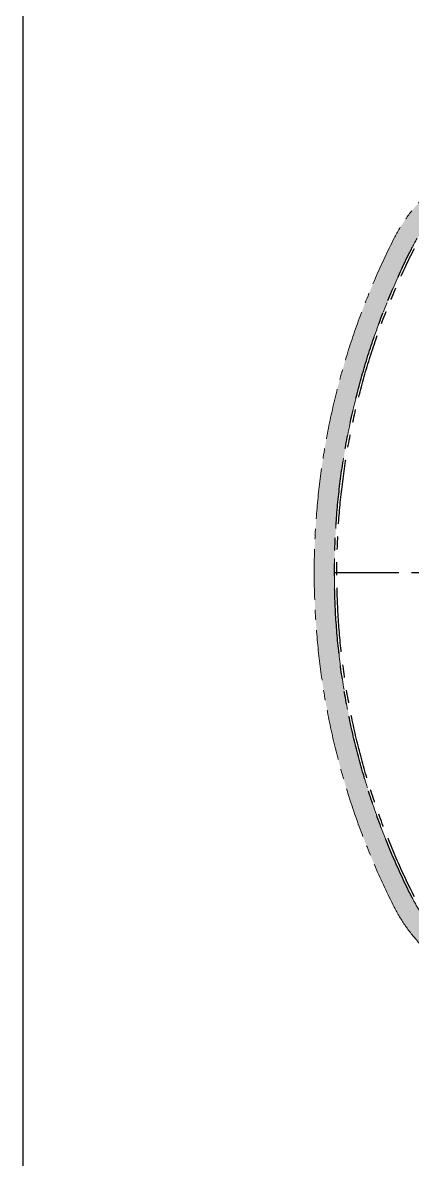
# Model space of a CAD drawing. Header units: millimetres. Extents: x -46397 to 283259, y -8690 to 23983.
# Drawn here: x -25148 to -24186, y 390 to 3200 of the extents above; entities that cross this region are included whole.
import ezdxf
from ezdxf.enums import TextEntityAlignment as Align

# ---------------------------------------------------------------- set-up
doc = ezdxf.new("R2010")
doc.units = ezdxf.units.MM
doc.linetypes.add('CENTER', pattern=[2, 1.25, -0.25, 0.25, -0.25])
doc.linetypes.add('PHANTOM', pattern=[63.50000000000001, 31.75, -6.35, 6.35, -6.35, 6.35, -6.35])
doc.layers.add('Dtext', color=255, linetype='Continuous', lineweight=20)
doc.layers.add('DUONGTAM', color=1, linetype='CENTER', lineweight=0)
doc.styles.add('Chu va so', font='arial.ttf')
doc.styles.add('Tahoma', font='tahoma.ttf')
doc.styles.add('TCVN', font='arial.ttf')
doc.styles.add('Text_nameplate', font='arial.ttf', dxfattribs={"width": 0.9, "height": 2.5})

# ---------------------------------------------------------------- blocks, each defined once
blk = doc.blocks.new('BO-1')
at = {"color": 251, "linetype": 'PHANTOM', "ltscale": 5}
blk.add_line((-3546.228937082749, -1.473381416872144e-10), (3546.228937082749, 1.473381416872144e-10), dxfattribs=at)
at = {"color": 251, "linetype": 'PHANTOM', "ltscale": 5, "extrusion": (0, 0, -1)}
for centre, radius, start, end in [((1767.228937082138, -1.477928890381008e-10), 1779.00000000061, 333.1244059433315, 26.87559405666855), ((1767.228937082255, -1.186890585813671e-10), 1773.000000000472, 333.1244059284169, 26.87559407158315)]:
    blk.add_arc(centre, radius, start, end, dxfattribs=at)
at = {"color": 251, "linetype": 'PHANTOM', "ltscale": 5, "style": 'Text_nameplate', "width": 0.9, "flags": 2}
blk.add_attdef('SPEC.', text='', height=2.5, dxfattribs=at).set_placement((282.5000000000291, 89.66567553442064), align=Align.MIDDLE_CENTER)
at = {"color": 251, "linetype": 'PHANTOM', "ltscale": 5, "style": 'Tahoma'}
for tag, height, p in [('PROJECT_CODE', 2.4, (245.0000000000291, 77.98846827837906)), ('SERIAL_NO.', 2.608695652173889, (245.0000000000291, 69.45190202651929)), ('YEAR', 2.608695652173889, (245.0000000000291, 60.91533577467408)), ('MAX_WORKING_PRESS', 2.608695652173889, (320.0000000000291, 69.45190202651929)), ('DESIGN_PRESSURE', 2.608695652173889, (320.0000000000291, 77.98846827837906)), ('TEST_PRES.', 2.608695652173889, (320.0000000000291, 60.91533577465952)), ('VOLUME', 2.608695652173889, (245.0000000000291, 52.37876952282886)), ('MAX_WORKING_TEMP.', 2.608695652173889, (320.0000000000291, 52.37876952281431))]:
    blk.add_attdef(tag, text='', height=height, dxfattribs=at).set_placement(p, align=Align.MIDDLE_CENTER)
blk = doc.blocks.new('*U1840')
at = {"lineweight": 25}
for points in [[(0, 0), (16755.87448414474, 0), (16755.87448414474, 10975.97352968365), (0, 10975.97352968365)], [(0, 0), (12669.0758857044, 0), (12669.0758857044, 10975.97352968365), (0, 10975.97352968365)]]:
    blk.add_lwpolyline(points, close=True, dxfattribs=at)
at = {"layer": 'Dtext', "ltscale": 0.1}
for tag, p, height, style in [('FOR_APPROVAL3', (13506.88379500667, 4117.459143427712, -0.6601965626605263), 87.57402098765583, 'TCVN'), ('REV_3', (12777.01998178306, 4122.595541921245), 72.97835082304653, 'TCVN'), ('FOR_APPROVAL2', (13506.88379500667, 3845.005903531679, -0.6601965626605263), 87.57402098765583, 'TCVN'), ('REV_2', (12777.01998178306, 3850.142302026221), 72.97835082304653, 'TCVN'), ('REV_1', (12777.01998138832, 3577.689062130215), 72.97835082304653, 'TCVN'), ('FOR_APPROVAL1', (13506.88379500667, 3572.552675478804, -0.6318194461300569), 87.57402098765583, 'TCVN'), ('REV_0', (12777.01998178306, 3305.235822235195), 72.97835082304653, 'TCVN'), ('NGUOI_VE', (14284.44757114597, 3301.342667131742, -0.6133649869149843), 87.57402098765583, 'TCVN'), ('NGUOI_KIEM_2', (15058.3308489532, 3301.342667131742, -0.712834296636296), 87.57402098765583, 'TCVN'), ('NGUOI_DUYET', (15993.13131146353, 3301.342667131742, -0.712834296636296), 87.57402098765583, 'TCVN'), ('1.1_A4', (16040.01854118213, 166.2027495990373, -0.6779322583101781), 87.57402098765583, 'Chu va so'), ('A4_A4', (16331.43570809459, 166.2027495990373, -0.6779322583101781), 87.57402098765583, 'Chu va so'), ('REV.', (16571.40580941325, 166.2027495990373, -0.6779322583101781), 87.57402098765583, 'Chu va so')]:
    blk.add_attdef(tag, p, '', height=height, dxfattribs=dict(at, style=style))
for tag, p, height, style, width in [('NGAY_REV03', (12961.97731521531, 4117.459159217214, -0.6601965626605263), 75.8974848559684, 'TCVN', 0.95), ('NGAY_REV02', (12961.97731521531, 3845.005919322218, -0.6601965626605263), 75.8974848559684, 'TCVN', 0.95), ('NGAY_REV01', (12961.97731521531, 3572.552679426186, -0.6601965626605263), 75.8974848559684, 'TCVN', 0.95), ('NGAY_REV0', (12961.97731521531, 3300.099439530181, -0.7169507981882811), 75.8974848559684, 'TCVN', 0.95), ('DWD.NO', (12955.19321075817, 71.04984279513532, -0.6779322583101781), 116.7653613168744, 'Chu va so', 0.85)]:
    blk.add_attdef(tag, p, '', height=height, dxfattribs=dict(at, style=style, width=width))
at = {"layer": 'Dtext', "lineweight": 25, "ltscale": 0.1, "style": 'Chu va so'}
for tag, p, height in [('PROJECT_CODE', (13799.12366572146, 1371.995185943195), 175.1480419753117), ('TITLE1', (13040.5960709774, 1046.318567712862, -0.6779322583104245), 116.7653613168744), ('TITLE2', (13040.5960709774, 771.7328020906507, -0.6779322583104245), 116.7653613168744), ('TITLE3', (13040.5960709774, 499.2795621956276, -0.6779322583104245), 116.7653613168744)]:
    blk.add_attdef(tag, p, '', height=height, dxfattribs=at)

msp = doc.modelspace()

# ---------------------------------------------------------------- linework, layer by layer
at = {"layer": 'DUONGTAM', "color": 5, "lineweight": 0, "ltscale": 100}
for points in [[(-17432.83764209319, 2667.507349099789, 0.2826152578026715), (-17781.51659938169, 2881.699129867869), (-23881.51659927273, 2881.699129867869, 0.2826152578026526), (-24230.19555656129, 2667.507349099791, 0.2389308369178756), (-24230.19555656135, 1013.890910637307, 0.2826152578026579), (-23881.51659927273, 799.6991298692155), (-17781.51659938169, 799.6991298692155, 0.2826152578027141), (-17432.83764209307, 1013.890910637283, 0.2389308369178803)], [(-17477.43715057214, 2644.904609366888, 0.282615257802695), (-17781.51659938169, 2831.699129867869), (-23881.51659927273, 2831.699129867869, 0.2826152578026758), (-24185.59604808234, 2644.904609366884, 0.2389308369178759), (-24185.59604808234, 1036.493650370208, 0.2826152578026813), (-23881.51659927273, 849.6991298692155), (-17781.51659938169, 849.6991298692155, 0.2826152578027004), (-17477.43715057208, 1036.49365037019, 0.2389308369178805)]]:
    msp.add_lwpolyline(points, format="xyb", close=True, dxfattribs=at)

# ---------------------------------------------------------------- block references
msp.add_blockref('BO-1', (-20831.51659927238, 1840.699129868123, -1.499105149169903))

# ---------------------------------------------------------------- next in the draw order: block references
at = {"xscale": 0.9084576280678549, "yscale": 0.9084576280678549, "zscale": 0.9084576280678549}
msp.add_blockref('*U1840', (-25147.50891073211, -4030.529872147279), dxfattribs=at)

# ---------------------------------------------------------------- next in the draw order: hatches: boundary and pattern name
h = msp.add_hatch()
h.set_pattern_fill('AR-HBONE', color=1, scale=0.3)
h.set_pattern_definition([(45, (-288320.135346978, -8674.705977216247), (0, 43.10522938113193), [91.44, -30.48]), (135, (-288298.582746978, -8653.153377216247), (4.263256414560601e-15, 43.10522938113193), [91.44, -30.48])])
edge = h.paths.add_edge_path()
edge.add_arc((-19064.28766186285, 1840.699129868432), 1828.999999561227, 333.1244059379014, 386.8755940621067)
edge.add_arc((-17781.51659938169, 2490.799129868048), 390.8999999998114, 26.87559406210184, 90)
edge.add_line((-17781.51659938169, 2881.699129867859), (-23881.51659927273, 2881.699129867869))
edge.add_arc((-23881.51659927279, 2490.799129868048), 390.8999999998214, 89.99999999999147, 153.1244059378998)
edge.add_arc((-22598.74553679139, 1840.699129868488), 1828.999999561403, 153.1244059378985, 206.8755940620974)
edge.add_arc((-23881.51659927273, 1190.599129869162), 390.8999999999629, 206.8755940621079, 270)
edge.add_line((-23881.51659927273, 799.6991298692155), (-17781.51659938169, 799.6991298692155))
edge.add_arc((-17781.51659938163, 1190.599129869126), 390.8999999999105, 269.9999999999915, 333.1244059378913)
edge = h.paths.add_edge_path(flags=16)
edge.add_arc((-22598.74553679139, 1840.699129868546), 1778.999999561409, 153.1244059379006, 206.8755940620994, ccw=False)
edge.add_arc((-23881.51659927267, 2490.799129867844), 340.900000000034, 90.00000000000978, 153.1244059378803, ccw=False)
edge.add_line((-23881.51659927273, 2831.699129867869), (-17781.51659938169, 2831.699129867869))
edge.add_arc((-17781.51659938169, 2490.799129867959), 340.8999999999105, 26.875594062111873, 90, ccw=False)
edge.add_arc((-19064.28766186285, 1840.699129868481), 1778.999999561233, -26.875594062100618, 26.875594062104824, ccw=False)
edge.add_arc((-17781.51659938158, 1190.599129868948), 340.8999999997508, 269.99999999998045, 333.1244059379093, ccw=False)
edge.add_line((-17781.51659938169, 849.6991298692155), (-23881.51659927273, 849.6991298692155))
edge.add_arc((-23881.51659927273, 1190.599129869168), 340.8999999999523, 206.8755940621121, 270, ccw=False)

doc.saveas('drawing.dxf')
